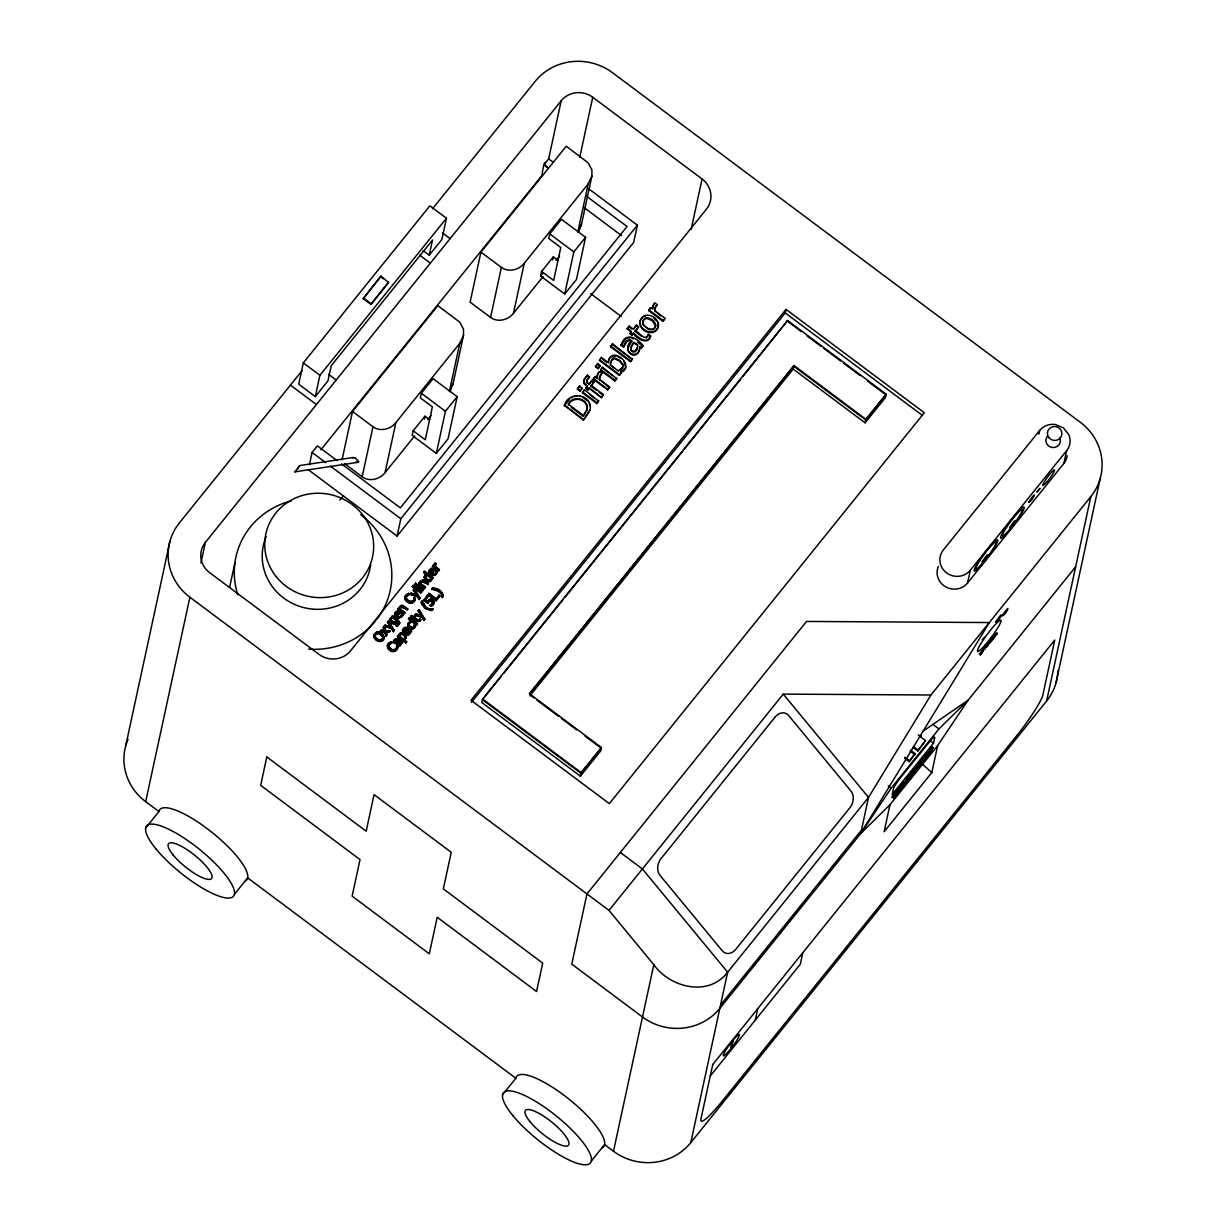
<?xml version="1.0" encoding="UTF-8"?>
<svg xmlns="http://www.w3.org/2000/svg" width="1226" height="1226" viewBox="0 0 1226 1226"><rect width="100%" height="100%" fill="white"/><g stroke="black" fill="none" stroke-linecap="round" stroke-linejoin="round"><path stroke-width="1.5" d="M430.724 578.365L427.307 574.871L425.468 577.385M397.347 643.175L398.802 645.045L400.243 643.129M630.593 349.563L630.762 347.755M614.533 368.122L610.441 365.057L610.609 363.019M396.121 620.923L392.872 617.597L391.446 618.915M400.182 643.451L400.289 642.056L398.603 640.8L397.408 643.022M409.315 632.11L409.423 630.731L407.737 629.459L406.404 632.156M409.423 630.731L409.147 632.631M630.593 348.49L633.735 342.146L637.704 345.119L637.06 349.594L635.313 351.693L633.014 352.061L630.961 350.544M401.73 614.226C402.327 612.586 403.4 615.36 401.791 613.705M436.15 571.5C436.042 569.385 438.77 573.308 436.226 570.979M395.63 614.533C395.845 610.778 401.515 610.946 395.661 613.766M430.05 571.806L431.138 569.738L433.391 569.829L431.552 569.293L430.081 571.055M992.753 639.451L993.336 637.949L990.761 640.83L992.861 637.597L991.098 639.803M400.396 609.368L404.932 612.77L400.396 609.368L400.534 607.912A2.191 2.1 12.2 0 1 401.224 606.717C407.829 608.816 410.848 611.697 401.147 607.039A2.191 2.1 12.2 0 0 400.473 608.234M420.947 583.867L425.483 587.254L420.947 583.867L421.085 582.411A2.191 2.1 12.2 0 1 421.775 581.216C428.38 583.3 431.399 586.181 421.713 581.522A2.191 2.1 12.2 0 0 421.024 582.718M396.534 647.573L396.642 646.516M414.02 599.146C413.239 595.79 417.192 600.234 414.081 597.767M625.628 367.371L623.973 361.302M410.158 632.769L410.266 631.359M639.451 349.916L639.711 347.816M404.657 638.026L403.231 639.359L399.783 636.784C399.063 632.08 405.683 634.057 404.978 637.566M399.783 636.784L400.105 634.884M406.174 637.75L406.189 636.156M980.248 653.81L986.21 646.853L983.083 649.29L984.417 649.351M375.079 636.156L375.187 635.267M382.834 638.256L382.956 637.351M917.569 767.614L920.282 764.028L917.569 767.614L916.818 766.465L920.006 762.265L916.588 767.461L919.898 763.507L920.757 764.672L916.68 769.33L921.094 762.94L917.538 768.181L920.849 764.212M924.695 757.116L927.285 754.48C917.998 769.514 937.231 744.075 925.783 758.051C932.679 748.703 926.35 754.388 924.695 757.116L925.645 757.837M391.017 620.08L391.263 618.977M985.597 647.175C982.118 651.665 986.746 645.612 985.06 647.113M396.182 643.083L397.055 645.78A2.621 2.498 12.2 0 0 398.404 646.301L398.848 646.317A2.314 2.207 12.2 0 0 400.381 645.474C400.902 642.93 402.143 643.359 401.132 642.7M405.316 631.758L406.189 634.44A2.621 2.498 12.2 0 0 407.538 634.976L407.982 634.976A2.314 2.207 12.2 0 0 409.515 634.149L410.051 633.106M434.295 564.42L434.188 566.182L434.234 565.063M652.569 308.017L654.669 302.761L657.182 304.646L654.776 308.783M652.876 305.78L652.784 309.182L650.654 307.588L648.661 310.607L662.975 321.304L664.967 318.285L654.807 310.699L654.745 309.32M899.47 787.475L900.865 788.563L899.363 789.513L898.413 788.793L903.991 781.866L905.003 781.973L906.796 778.372L908.773 779.644L910.351 774.219L911.041 773.499L911.7 776.012L914.918 770.572L914.627 772.38L913.968 769.851L910.121 776.349L909.232 775.368L910.121 776.349M996.646 633.827C997.213 630.961 991.849 639.972 996.048 633.627M995.251 636.34C995.037 635.221 993.596 635.65 995.681 635.804L996.523 633.98M388.596 646.148L388.734 645.228M406.082 597.721L406.419 596.234M608.387 362.084L608.709 359.923M399.523 608.035L399.661 607.1M420.212 581.584L420.089 583.224M389.791 620.065L389.945 619.145M431.537 579.653L431.675 578.764M450.264 391.523L452.961 383.37M452.685 385.485L463.505 335.434L463.505 329.196L459.781 322.193L437.82 305.611L352.521 411.461L342.1 459.658M578.657 232.174L581.354 224.021M581.078 226.12L591.897 176.084L591.897 169.832L588.173 162.843L566.228 146.246L480.929 252.112L470.11 302.163L490.569 317.442C497.679 322.76 508.269 320.032 513.464 313.289L543.057 276.57M394.542 614.241L394.695 613.261M429.115 570.55L429.238 572.879M387.508 645.075C386.175 649.397 392.933 653.979 396.09 650.408M404.994 596.633C403.431 601.874 412.58 606.226 414.756 600.525M658.132 327.127C660.875 318.07 645.412 309.948 640.769 319.312A7.187 6.85 12.2 0 0 640.141 323.802C641.872 331.097 653.703 335.863 657.718 327.832M373.807 636.202L373.991 635.053M599.253 378.727L601.843 373.317C598.334 368.444 596.694 375.892 597.277 378.589L595.162 377.01L597.445 377.853L597.384 375.953M587.07 409.867C589.89 399.063 572.603 393.853 568.527 404.381L568.358 405.116C572.236 395.753 586.856 398.496 587.3 408.365M384.244 637.336L383.202 640.064M397.055 621.337L396.32 623.252M610.456 363.754L610.824 361.716M430.648 578.887L430.801 578.044M433.897 603.468L434.065 602.533M432.686 603.299C433.452 599.499 427.874 599.683 427.782 603.33L423.675 599.897L427.782 603.33M589.936 410.419C593.706 394.343 569.063 389.96 564.42 405.147L583.331 420.135L590.089 409.683M401.622 614.839L401.806 613.904M436.042 572.128L436.287 570.672M398.557 622.655L398.235 623.773M125.726 745.76L169.939 541.294M245.246 880.973A55.86 15.064 38.9 0 0 212.588 832.852A55.86 15.064 38.9 0 0 158.92 811.551L145.679 801.666L189.892 597.215A55.293 52.749 12.2 0 1 179.379 522.935L302.071 370.681M200.926 562.964L205.37 542.367L561.202 100.777A22.543 21.516 12.2 0 1 592.74 97.252L702.069 178.965A22.543 21.516 12.2 0 1 706.36 209.248L350.529 650.837A22.543 21.516 12.2 0 1 319.005 654.362L209.661 572.665A22.543 21.516 12.2 0 1 205.37 542.367M229.66 587.131L234.902 562.841M429.238 255.192L441.866 239.53L446.463 218.228L429.866 205.83L303.312 362.896L298.715 384.182L315.312 396.58L327.924 380.918L331.219 365.731L432.517 240.005L429.238 255.192L423.2 250.686M315.312 396.58L319.909 375.294L446.463 218.228M309.458 464.562L312.078 452.44L317.365 445.881L336.981 460.532M363.233 298.669L380.995 276.111L388.55 282.578L370.942 304.431L363.233 298.669L380.995 276.111M370.942 304.431L388.703 281.873M414.649 435.935L385.056 472.654C379.861 479.381 369.271 482.109 362.16 476.791L372.98 426.755L352.521 411.461M385.056 472.654L395.875 422.602L459.796 343.295L463.505 335.434M413.193 430.77L412.212 435.368L436.318 453.39L448.057 438.816L457.175 396.688L433.054 378.665L421.315 393.24L420.319 397.837L432.38 406.848L425.253 439.782L413.193 430.77L424.947 416.212L429.468 419.583M308.339 469.757L397.086 536.068L400.825 518.751L637.397 225.17L588.434 188.574M424.273 419.277L424.947 416.212M380.014 631.605L381.041 630.103L384.428 630.425L380.979 630.425L380.014 631.605L384.673 631.926L386.083 636.171L387.018 634.761L385.884 631.62L389.301 631.942L385.884 631.62M385.087 625.091L383.232 627.62L385.087 625.091L390.772 627.191L385.025 625.398M384.673 631.926L380.091 631.298M391.646 628.677L384.244 626.134L385.5 630.746L384.182 626.21L391.707 628.371L393.347 631.605L391.707 628.371M390.772 627.191L387.539 622.272L388.412 620.954L394.174 630.562L388.412 620.954M386.083 636.171L384.734 631.605M387.018 634.761L385.822 631.926M390.083 618.9L392.565 615.804L398.634 620.417L399.661 623.069M391.768 617.03L392.565 615.804M390.19 631.068L385.577 630.425M392.014 618.379L392.872 617.597M388.933 643.083C392.611 640.432 392.243 643.451 388.872 644.983M395.691 614.211L396.458 615.896L395.952 614.946M405.009 612.448L404.151 613.736L398.082 609.184L398.925 607.912L399.538 608.724L398.925 607.912M396.213 620.08L392.81 617.904M400.641 616.31L400.166 616.908A2.13 2.023 12.2 0 1 398.772 617.184L397.301 616.172L400.504 612.203L397.362 610.87L394.879 612.939M398.465 622.609L397.055 620.708L398.144 621.996M399.722 622.762L397.178 626.455L396.105 625.658L397.561 624.356M393.24 642.179L394.282 642.96L393.24 642.179C393.423 635.712 403.998 639.512 401.714 643.497M397.178 626.455L399.599 623.375M397.239 616.494L400.504 612.203M449.375 391.477L459.796 343.295M436.318 453.39L445.436 411.262L457.175 396.688M397.515 636.631L405.821 642.853L397.515 636.631L398.358 635.359L398.925 636.141L398.358 635.359M396.672 645.887C398.266 648.753 397.224 644.615 396.58 646.822M396.35 642.731L397.255 639.819L394.757 641.765M405.76 595.33C408.304 591.897 411.553 594.641 406.68 596.035M404.151 613.736L398.144 608.878M398.603 640.8L400.289 642.056M410.005 594.395L410.909 593.032L416.671 594.825L410.848 593.353L410.005 594.395L417.468 596.633L419.169 599.545L420.074 598.211L414.235 588.909L413.361 590.227L416.61 595.146M402.373 630.854L403.415 631.635L402.373 630.854L402.879 629.643M421.698 591.729L420.855 593.001L412.396 586.687L413.239 585.4L421.637 592.035L413.239 585.4M399.783 606.855L400.917 605.399L402.833 605.337L407.783 609.215L402.756 605.659L400.09 606.364M414.587 584.572L415.645 585.369L414.587 584.572L415.537 583.162L416.595 583.959L415.645 585.369M403.231 639.359L404.09 638.593M413.361 590.227L414.235 588.909M415.537 583.162L416.534 584.266M408.442 618.946L409.499 619.743L408.442 618.946L409.392 617.536L410.388 618.64L409.392 617.536M405.821 642.853L406.603 641.888L404.059 639.987L406.051 638.01M403.875 630.44C405.515 627.451 408.365 628.647 404.411 629.566M414.02 597.844L414.066 598.395M423.629 589.323L422.786 590.61L416.717 586.059L417.56 584.787L423.568 589.645L417.56 584.787M409.223 632.31C407.476 635.942 404.917 631.16 407.737 629.459M410.863 616.371C415.43 619.053 408.886 617.199 411.63 615.406L413.315 617.015L411.63 615.406M408.748 622.486C413.821 620.356 408.289 623.176 409.009 625.689M410.572 620.433L416.641 624.969L410.572 620.433L411.415 619.145L417.484 623.697L416.641 624.969M425.56 586.947L424.717 588.219L418.633 583.683L419.476 582.396M406.603 641.888L404.12 639.665M411.415 619.145L417.422 624.003M412.013 618.64L412.855 619.268L412.61 617.674M417.468 596.633L410.066 594.074M419.813 620.984L417.805 621.383L413.453 618.302L417.729 621.689L420.15 620.632M431.077 580.434L430.587 581.155A2.452 2.345 12.2 0 1 428.947 581.676L426.127 580.511L424.319 577.982A2.988 2.85 12.2 0 1 424.502 576.189A3.479 3.31 12.2 0 1 426.387 574.55L423.752 572.588L424.594 571.301L432.993 577.936L424.594 571.301M420.457 620.387L419.92 618.747L418.342 620.555L414.235 617.337L417.836 620.019L419.445 619.728M410.848 632.156C413.346 629.03 403.553 624.249 402.818 629.949M421.453 615.636L415.691 613.843L421.376 615.942L418.204 610.717L421.376 615.942M414.817 614.931L422.311 617.122L423.951 620.356L422.311 617.122M419.169 599.545L417.53 596.311M420.855 593.001L412.457 586.365M414.388 624.816C416.687 625.429 413.898 624.141 413.79 627.022M420.074 598.211L414.173 589.216M422.786 590.61L416.779 585.752M426.387 574.55L423.813 572.266M424.778 619.329L419.016 609.705L424.778 619.329L423.951 620.356M421.223 602.456L422.25 600.955L425.836 607.146A8.582 8.184 12.2 0 0 428.61 608.571L432.947 608.954L431.935 610.456L430.127 610.379L425.039 608.372L421.744 604.127L421.223 602.456L422.25 600.955M425.882 576.205L427.307 574.871M424.717 588.219L418.71 583.361M420.15 581.906L422.863 579.683L428.349 583.714L423.322 580.143L420.334 581.339M430.111 571.5L430.878 573.186L430.387 572.22M427.843 600.847L427.522 601.552L425.361 599.943L428.012 596.418L427.062 595.713L423.614 600.219M435.092 565.922L439.429 569.738L438.571 571.01L432.502 566.473L433.345 565.186L434.249 565.86M433.345 565.186L432.502 566.473M427.062 595.713L427.951 596.74L425.361 599.943M430.801 577.492L427.23 575.178M436.104 571.806L434.586 574.197A2.13 2.023 12.2 0 1 433.192 574.473L431.721 573.462L434.923 569.477L431.2 568.251L429.054 570.856M428.089 594.656L436.195 600.709L428.089 594.656L428.977 593.323L436.058 598.978L428.977 593.323M432.211 578.902L431.659 578.136L432.211 578.902L433.054 577.63M434.387 564.236L435.046 563.148L436.119 563.945L435.046 566.826L439.429 569.738M427.522 601.552L425.422 599.621M431.659 573.768L434.923 569.477M442.28 597.506C443.843 590.181 430.433 590.442 432.64 588.051C437.621 587.683 442.617 591.284 443.276 596.372L442.341 597.537L440.931 593.277L437.897 590.442L431.751 589.262M490.569 317.442L501.388 267.391L480.929 252.112M431.629 589.537L432.64 588.051M433.314 604.387L431.169 606.364L430.02 605.506L432.38 603.667M438.571 571.01L432.563 566.151M431.169 606.364L432.839 604.908M431.935 610.456L432.947 608.954M439.766 596.265L438.877 595.238L439.766 596.265L436.195 600.709M443.276 596.372L442.831 594.38M545.616 162.43C543.654 161.204 542.214 174.95 541.631 175.87L320.906 449.789M513.464 313.289L524.284 263.253L588.189 183.931L591.897 176.084M545.493 162.751L548.65 158.859L561.202 100.777M541.601 271.421L553.662 280.432L560.788 247.499L548.727 238.488L549.723 233.89L561.462 219.316L585.568 237.338L576.465 279.467L564.726 294.041L540.605 276.019L541.601 271.421L553.34 256.847L557.861 260.234M552.681 259.912L553.34 256.847M579.775 157.173L592.74 97.252M577.768 232.128L588.189 183.931M564.726 294.041L573.829 251.912L585.568 237.338M865.096 422.817L885.341 397.684L886.107 394.128L787.582 320.507L482.615 698.989L481.849 702.544L580.373 776.165L600.617 751.032L601.384 747.492L529.479 693.747L793.958 365.532L865.862 419.261L865.096 422.817L793.191 369.072L793.958 365.532M577.431 389.27L579.668 385.945L582.013 388.55L579.929 391.14L577.431 389.27L579.668 385.945M579.929 391.14L582.166 387.814M582.442 392.78L584.434 389.761L598.595 401.193L596.755 403.477L582.442 392.78L584.434 389.761M584.327 379.186L587.346 375.187L589.537 376.842L586.61 380.688M589.17 388.412L601.476 397.622L589.323 387.677L587.928 389.96L585.921 388.458L587.331 386.19L584.204 382.788A4.904 4.674 12.2 0 1 584.005 379.539M585.921 388.458L587.331 386.19M587.928 389.96L589.323 387.677M571.301 407.323L583.086 416.12L586.702 410.557M583.331 420.135L589.43 411.43M596.464 390.236L590.993 386.144L594.135 381.715L592.127 380.229L589.093 383.983L587.223 382.328L586.764 379.953L589.537 376.842M588.94 384.719L592.127 380.229M595.529 366.804L597.782 363.478L600.112 366.084L598.027 368.674L595.529 366.804L597.782 363.478M609.475 387.707L599.468 379.37L609.629 386.956L607.636 389.975L593.323 379.278L595.315 376.275M590.993 386.144L594.135 381.715M625.337 367.999L620.708 371.876L621.107 373.256L619.391 375.386L599.453 360.49L601.445 357.486L608.571 362.804L608.54 361.348M598.027 368.674L600.28 365.348M601.445 357.486L599.453 360.49M529.479 693.747L793.804 366.237L865.709 419.966L885.954 394.849M600.556 370.313L602.548 367.294L616.693 378.727L614.87 380.995L600.556 370.313L602.548 367.294M596.755 403.477L598.748 400.458M610.517 346.759L612.51 343.74L632.294 359.371L630.455 361.655L610.517 346.759L612.51 343.74M637.397 225.17L633.643 242.487L397.086 536.068M601.476 397.622L603.468 394.603L591.162 385.408M610.441 365.057L618.64 371.187M607.636 389.975L609.629 386.956M627.865 348.276L631.651 341.456L630.379 340.598L627.038 341.18L623.559 347.249L621.107 345.41C624.509 331.74 636.417 337.135 643.052 345.487L641.06 348.49L639.696 346.606L641.06 348.49M614.87 380.995L616.862 377.991M650.071 337.119C646.01 345.058 637.168 336.123 633.428 332.951L632.018 335.219L630.026 333.733L631.267 332.2L627.314 328.384L629.137 326.116L633.26 329.181L636.631 324.997L638.47 327.235L635.099 331.418L641.903 336.506M623.559 347.249C623.36 343.556 629.536 336.246 631.651 341.456M627.145 329.12L629.137 326.116M619.391 375.386L621.26 372.52M621.107 373.256L620.708 371.876M630.026 333.733L631.421 331.464L627.314 328.384M632.018 335.219L633.428 332.951M635.099 331.418L638.623 326.499M634.225 328.522L636.631 324.997M630.455 361.655L632.447 358.636M637.704 345.119L633.566 342.882L630.9 347.387M650.654 307.588L648.661 310.607M648.493 334.713L650.654 336.338L648.385 334.851M660.446 315.772L654.807 310.699M662.975 321.304L664.967 318.285M691.142 229.507L702.069 178.965M580.373 776.165L581.139 772.61L601.384 747.492M471.458 702.345L785.238 312.936L786.019 309.381L924.312 412.733L609.337 803.628L471.029 700.276L786.019 309.381M742.987 376.382L787.582 320.507M1057.869 670.729A55.293 52.749 12.2 0 1 1046.621 701.011L690.805 1142.601A55.293 52.749 12.2 0 1 613.49 1151.245L653.81 964.709L609 910.397L189.892 597.215M690.805 1142.601L727.646 972.218L868.514 797.39L930.932 695.004L1090.833 496.561A55.293 52.749 12.2 0 0 1080.321 422.28L612.51 72.717A55.293 52.749 12.2 0 0 535.195 81.345L432.502 208.803M755.293 1020.109L757.76 1008.63M802.785 952.755L800.302 964.234L710.268 1075.984M937.645 745.592L889.953 804.777L884.115 831.749L931.806 772.564L937.645 745.592L968.172 700.153L1075.646 566.78M904.696 758.296L909.171 761.653L915.056 753.561L910.489 750.159M907.822 778.939L909.232 775.368M908.773 779.644L910.182 776.073M909.646 778.571L911.991 774.204L911.7 776.012M909.171 761.653L915.056 753.561M913.186 747.569L917.753 750.986L925.538 740.55L919.561 736.09M912.573 774.939L911.623 774.234L914.78 768.687L909.171 775.644M914.627 772.38L915.837 769.376L913.677 771.675M918.519 765.698L919.898 763.507M920.68 761.407L922.366 758.542C927.362 758.358 920.435 765.867 922.213 761.392L920.68 761.407L921.63 762.128L923.27 759.752L924.22 760.457M921.262 760.687L921.431 762.005M925.538 740.55L917.753 750.986M921.875 760.794L922.136 759.614C922.258 755.936 926.32 758.863 923.73 757.622M921.339 760.335L922.289 761.055L923.163 759.967L922.366 758.542M921.63 762.128L920.757 761.07M926.657 755.599L922.841 761.836L924.297 760.089M930.212 749.592C933.568 744.489 932.679 749.638 930.703 752.427L929.829 753.515L928.879 752.795L930.289 749.224L931.162 750.312L930.289 749.224M928.879 752.795L932.158 746.925M929.829 753.515L931.239 749.944M938.35 566.443A16.995 16.229 12.2 0 0 945.644 586.84A16.995 16.229 12.2 0 0 967.559 582.978L970.333 570.197L1066.635 450.678A16.995 16.229 12.2 0 0 1068.781 434.586L1063.402 427.843L1055.264 424.502A16.995 16.229 12.2 0 0 1039.617 430.495L943.315 550.014A16.995 16.229 12.2 0 0 946.549 572.849A16.995 16.229 12.2 0 0 970.333 570.197M933.507 743.186L934.702 737.654A10.957 1.41 -53.2 0 0 928.772 742.665L900.727 777.453A10.957 1.41 -53.2 0 0 893.417 788.885L892.222 794.417L933.507 743.186L930.519 740.948M986.041 646.838C990.21 640.861 986.348 649.581 986.409 645.106L987.895 643.926L986.669 645.351M988.401 643.957L986.961 646.592L986.853 644.554M986.516 647.19L987.328 644.922L986.991 646.424M990.93 641.658L989.06 642.776L990.7 640.202L989.106 643.727L991.175 640.554M993.321 637.811L994.025 636.018L994.225 637.627L993.321 637.811L994.025 636.018M993.796 638.164L994.501 636.371M1038.836 434.142L1039.617 430.495M994.776 635.987L996.171 633.474M996.723 634.532L997.32 633.03L996.248 634.21M967.559 582.978L1063.877 463.459L1066.635 450.678M1046.621 701.011L1090.833 496.561M1056.061 682.652L1100.274 478.201M397.96 646.838L397.53 648.523M415.216 599.376L415.43 598.411M396.013 621.444L396.197 620.601M415.461 626.103L415.645 625.291M397.27 643.481L397.99 641.734M401.101 643.788L400.458 645.167A2.314 2.207 12.2 0 1 398.925 645.995L398.481 645.995A2.621 2.498 12.2 0 1 397.117 645.458L396.105 643.788M409.974 633.413L410.235 632.447M639.604 349.18C635.758 363.524 620.479 348.628 631.804 340.721M396.289 648.447L396.596 647.251M414.081 598.824L413.223 600.924M402.756 615.084L402.986 614.226M437.176 572.373L437.406 571.5M397.806 647.497L396.672 650.056M415.001 600.096L415.292 599.07M637.597 347.663L634.348 351.418L631.972 350.682L630.746 348.812M434.234 564.742L434.448 563.914A2.513 2.391 12.2 0 1 435.046 563.148M597.384 375.202L598.794 372.52M419.675 619.528L420.763 619.743M648.064 335.817L648.646 333.978M415.522 625.781L415.047 627.13M399.599 607.406L399.845 606.548M399.262 634.011L398.925 636.141M398.986 634.915C399.921 630.302 406.603 633.505 406.235 637.122M608.556 360.659C612.862 345.104 636.171 366.957 620.555 372.612M396.121 643.405L397.791 640.187M405.254 632.064L405.545 631.083M431.353 580.189L431.613 579.331M406.25 637.428L404.059 639.987M402.557 615.667L402.818 614.778M436.977 572.94L437.238 572.052M610.655 362.452L612.571 358.789A3.218 3.065 12.2 0 1 615.1 358.115L619.59 360.291L622.915 364.352A4.245 4.046 12.2 0 1 622.609 367.187L618.793 370.436M430.479 579.377L430.709 578.58M389.868 619.467L392.044 616.969M388.657 645.55L390.006 643.435L392.182 642.654M406.143 597.123L407.492 595.008L409.653 594.227M401.377 615.544L401.684 614.533M425.713 576.266C424.441 578.58 428.885 582.013 430.28 579.484M382.635 638.823L382.91 637.949M655.634 325.855C653.489 332.553 644.508 328.062 642.914 323.235A4.107 3.923 12.2 0 1 643.175 320.384L644.524 318.714A4.076 3.893 12.2 0 1 647.313 317.764C652.401 318.116 658.852 324.706 653.795 329.181M404.841 637.964L405.009 636.432M391.063 619.682L391.508 618.609M435.092 565.692L436.119 563.945M375.125 635.574C376.121 630.854 383.14 633.903 382.895 637.658M394.328 642.899L394.818 641.459M403.461 631.574L403.952 630.118M587.239 409.116L583.086 416.12M394.634 613.582L394.941 612.632M404.917 596.955L405.316 595.821M387.447 645.382L388.351 643.451M373.93 635.375L376.259 632.264A3.908 3.724 12.2 0 1 378.834 631.865L382.665 633.98L384.167 637.658M658.285 326.392C656.324 336.66 641.719 332.997 639.987 324.538A7.187 6.85 12.2 0 1 640.616 320.047L642.7 317.457M433.636 604.096L433.958 603.161M384.106 638.179C382.803 643.941 374.482 641.627 373.945 636.738M407.676 624.157L410.235 621.26M396.688 622.701L397.055 620.708M396.075 621.122L395.538 622.333M984.784 647.589L984.447 649.198L985.26 647.941M414.679 600.832L415.078 599.775M982.103 651.527L983.083 649.29M983.558 649.642L980.892 654.178L979.39 653.872L980.386 654.791L982.578 651.895M983.528 648.723L979.911 654.439M415.353 626.287L414.695 627.666M402.618 615.36L401.837 616.877M437.038 572.634C436.027 577.507 428.732 575.776 429.023 571.193M621.107 345.41L625.904 338.621L630.532 337.579M420.84 619.437L420.074 620.938M650.807 335.602C648.631 345.931 636.968 338.866 633.26 333.687M921.462 735.784L919.531 736.458M903.991 781.866L905.953 782.678L908.665 777.974L907.7 777.253L906.796 778.372M904.895 782.74L907.7 777.253M904.221 785.973L905.37 783.797L904.42 783.077L903.271 785.268L904.221 785.973L908.665 777.974M405.469 631.39L405.913 630.379M299.236 466.677L299.65 465.574L353.027 457.528M432.747 602.993L430.081 605.429M648.217 335.081L646.148 338.1M901.371 786.939L898.827 790.096L899.777 790.801L898.796 792.027L897.846 791.322L899.915 787.858L898.413 788.793M899.363 789.513L904.941 782.586M899.777 790.801L903.393 786.326L902.443 785.621L900.926 786.571L902.321 787.659M896.758 792.394C900.972 783.996 888.022 800.471 893.202 797.038M900.926 786.571L902.98 783.123L904.42 783.077M898.796 792.027L900.865 788.563M903.93 783.843L901.876 787.276L903.393 786.326M413.836 599.713C412.457 604.142 405.837 601.138 406.143 597.414M396.35 648.14C395.048 652.569 388.32 649.581 388.657 645.841M653.09 305.335L654.132 303.849M400.948 616.218L401.438 615.237M435.858 572.511L434.663 573.875A2.13 2.023 12.2 0 1 433.268 574.151L431.721 573.462M611.069 361.256L612.402 359.54A3.218 3.065 12.2 0 1 614.946 358.85L619.437 361.026L622.762 365.103A4.245 4.046 12.2 0 1 622.44 367.923L620.494 370.129M400.09 643.65L398.864 644.738L397.347 643.635M639.175 350.728C637.275 356.398 628.325 354.912 627.85 349.195M609.015 359.295L609.843 357.992M431 580.741L431.429 579.883M382.696 638.516C381.209 642.332 375.708 639.62 375.233 636.463M395.875 621.613L393.331 622.731L391.079 619.774M375.34 635.007L378.573 633.459L382.788 637.045M393.684 641.29L396.734 638.777L402.496 642.531M405.239 596.127L408.427 593.169M429.299 570.228L431.705 568.466L434.862 569.799M387.768 644.554L390.941 641.596M374.252 634.547L376.183 632.57A3.908 3.724 12.2 0 1 376.995 632.248M408.396 622.609L407.798 626.103L411.66 628.999A2.958 2.82 12.2 0 0 413.622 628.601L414.756 627.344M405.837 630.685L406.925 628.861M433.238 604.709L433.713 603.79M931.162 750.312L933.109 747.63M992.784 639.313L991.236 641.183L992.922 638.639M923.117 731.14L968.172 700.153L938.932 728.918L891.241 788.103L860.698 833.527L719.831 1008.37A55.293 52.749 12.2 0 1 642.516 1016.998L571.776 964.142L586.963 893.923L806.524 621.444L989.321 622.547L860.698 833.527L889.953 804.777M428.196 602.564L430.541 600.663L432.747 602.916M397.27 648.952L396.013 650.73M397.944 624.203L398.542 622.287M990.072 641.995L989.535 643.129L990.976 641.428M402.327 615.958L398.588 618.394L394.895 615.283M436.762 573.232L433.805 575.362L429.682 573.201M990.118 641.627L988.631 643.374L990.7 640.202M544.942 163.824L544.589 164.897A3.647 0.981 38.9 0 0 547.731 167.824M297.688 468.976L298.286 468.163M923.347 759.369L922.121 760.932M987.374 645.045L986.516 646.071M918.351 763.997L915.653 768.533L916.496 768.074M894.444 795.597L895.087 794.77M339.863 500.131L343.449 495.672M540.605 276.019L542.949 273.107M427.659 419.767L431.215 415.369M556.068 260.418L559.623 256.019M145.71 827.948L158.92 811.551M412.396 586.687L413.162 585.721M423.752 572.588L424.533 571.622M415.706 585.063L416.595 583.959M387.539 622.272L388.351 621.26M398.082 609.184L398.864 608.219M416.717 586.059L417.499 585.093M418.633 583.683L419.415 582.718M436.012 564.297L434.985 563.454M564.251 405.883L569.477 399.584M396.458 615.896L398.971 612.556M430.878 573.186L433.391 569.829M389.24 632.248L390.251 630.746M407.017 610.18L407.86 608.908M427.567 584.679L428.41 583.407M593.323 379.278L595.162 377.01M396.105 625.658L398.006 623.896M393.347 631.605L394.251 630.256M601.843 373.317L600.02 375.57L599.315 380.106M657.182 304.646L655.343 306.898L654.638 311.435M410.787 616.678L411.568 615.713M409.499 619.743L410.449 618.318M392.243 642.577L390.879 641.918M413.315 617.015L415.691 613.843M418.143 611.023L419.016 609.705M412.855 619.268L413.453 618.302M414.158 617.659L415.66 615.559M430.081 605.184L431.23 606.042M436.058 598.978L438.877 595.238M401.791 643.175L402.557 642.209M410.925 631.85L411.691 630.884M416.717 624.662L417.484 623.697M436.257 600.388L439.827 595.959M601.644 396.887L603.468 394.603M641.229 347.755L643.052 345.487M405.898 642.531L406.664 641.566M424.012 620.034L424.855 619.007M443.352 596.051L442.341 597.185M234.457 894.26L247.667 877.877L515.84 1078.267A55.86 15.064 38.9 0 1 569.508 1099.569A55.86 15.064 38.9 0 1 602.165 1147.689M501.526 676.032L482.462 699.694L580.986 773.33L601.23 748.197L584.404 735.615M503.932 673.059L562.795 600.004M565.201 597.016L740.581 379.355M529.908 695.816L793.191 369.072M865.862 419.261L886.107 394.128M609 910.397L783.276 694.115L930.932 695.004M502.629 1094.665L515.84 1078.267M984.447 649.198L985.643 647.497M591.376 1160.976L604.587 1144.594L613.49 1151.245M720.551 1005.013L861.434 830.171L868.514 797.39L783.276 694.115M922.213 759.262L923.806 757.285M925.722 757.515L928.419 753.929L927.638 754.618M988.018 644.539L987.145 645.719L986.409 645.106M918.55 764.013L919.331 763.323L920.297 764.227M524.284 263.253C519.088 269.981 508.499 272.708 501.388 267.391M395.875 422.602C390.68 429.33 380.091 432.058 372.98 426.755M395.278 640.907L397.714 640.508M395.278 612.341L397.898 611.192L400.442 612.51M414.219 601.307C411.323 605.062 404.963 601.69 404.871 597.491M403.507 628.892L406.373 627.528L411.63 631.191M396.381 622.946C394.527 626.057 389.424 622.793 389.868 619.758M382.343 639.053L379.447 640.049L375.907 637.704M428.027 600.817L430.035 599.116A2.529 2.421 12.2 0 1 431.904 599.345L433.958 602.227M395.814 649.044L392.228 649.857L388.734 646.47M400.32 634.746L402.588 634.44L404.764 636.325M399.538 633.781L402.235 632.953L405.883 635.804M295.895 471.121L294.93 471.841L299.65 465.574M408.917 632.785L407.507 633.367L406.465 632.294M587.346 375.187L583.852 380.275A4.904 4.674 12.2 0 0 584.036 383.539L587.162 386.926M924.634 757.975C922.473 759.354 927.913 749.27 929.216 753.392M647.527 336.276C643.389 340.414 638.899 331.541 635.252 330.683M920.787 735.937L919.684 735.83M401.346 617.168L398.665 618.073L395.262 615.927M414.25 627.881L413.683 628.294A2.958 2.82 12.2 0 1 411.721 628.677L408.733 627.053L407.63 624.509M382.604 640.447L378.313 641.075L374.252 637.581M412.855 601.046L408.932 601.077L406.22 598.043M395.308 622.333L393.408 622.425L391.155 620.187M395.967 623.375L392.381 623.314L389.929 620.356M571.178 398.098L572.726 397.117M429.974 579.791L427.981 579.821L425.606 577.492M610.839 356.996L616.218 356.046M428.931 599.912L429.958 599.422A2.529 2.421 12.2 0 1 431.843 599.652L433.498 601.092M395.354 650.914C392.029 652.538 387.539 649.504 387.385 645.918M644.002 316.569L645.458 316.017M652.937 329.717L648.661 329.549L643.175 324.967M411.338 622.18C407.369 622.517 408.886 627.911 412.212 627.789A1.87 1.778 12.2 0 0 413.453 627.36L414.449 624.494M574.258 396.473L576.925 395.983M352.919 458.08A3.647 0.981 38.9 0 1 355.233 458.309L355.739 457.712M294.93 471.841L358.498 462.263M905.37 783.797L902.98 783.123M432.579 588.373L437.789 589.399L442.019 593.169M431.996 610.134L425.1 608.05L421.3 602.135M579.668 396.182L581.063 396.565M414.786 615.191L422.25 617.429M617.797 356.567L621.122 358.528M582.457 397.117L587.545 400.933M631.788 338.07L633.091 338.912M397.301 616.172L398.848 616.877A2.13 2.023 12.2 0 0 400.228 616.601M355.233 458.309L356 458.83A3.647 0.981 38.9 0 1 358.666 461.895A3.647 0.981 38.9 0 1 356.291 461.482M919.99 736.228L918.305 734.788M785.238 312.936L922.044 415.154M787.429 321.212L801.068 331.418M807.137 335.939L820.776 346.13M823.811 348.399L840.484 360.858M843.519 363.126L860.192 375.585M867.763 381.255L884.436 393.715M548.65 158.859L553.232 162.276M544.083 164.499L547.102 166.751M586.059 195.869L627.053 226.504L400.32 507.87L341.502 463.903M583.867 207.424L621.582 235.607M549.723 233.89L573.829 251.912M648.815 309.871L663.128 320.568M636.463 325.733L638.47 327.235M590.825 293.734L621.199 316.431M628.984 326.852L631.727 328.89M630.179 332.997L632.187 334.483M637.29 342.054L642.884 346.222M621.26 344.675L623.712 346.498M612.356 344.475L632.294 359.371M610.686 346.008L630.624 360.904M993.183 638.915L992.447 638.271L991.665 640.585L992.416 638.44M442.494 232.894L450.141 238.61M602.717 359.279L606.977 362.482M599.606 359.754L619.544 374.65M981.704 651.006L982.792 651.818M597.614 364.214L600.112 366.084M603.82 369.103L612.402 375.524M981.244 651.573L982.271 652.462M600.709 369.562L615.023 380.259M595.698 366.068L598.196 367.938M593.491 378.543L607.789 389.24M587.177 375.922L589.384 377.577M591.974 380.964L593.966 382.451M419.66 255.146L430.357 263.146M599.207 392.274L603.315 395.339M586.089 387.722L588.082 389.209M590.013 394.787L594.303 397.99M582.611 392.044L596.924 402.741M577.584 388.535L580.082 390.404M568.527 404.381L583.239 415.384M564.42 405.147L583.484 419.399M380.842 276.815L383.416 278.731M363.386 297.964L371.095 303.726M932.955 724.443L938.932 728.918M932.067 747.37L933.017 748.075M930.136 749.944L931.086 750.664M929.431 750.297L930.381 751.017M929.752 751.722L930.703 752.427M913.416 746.511L917.983 749.929M922.136 759.614L923.086 760.319M910.259 751.216L914.826 754.634M921.492 759.614L922.442 760.335M920.128 762.787L921.078 763.491M919.807 763.967L920.757 764.672M421.315 393.24L445.436 411.262M904.926 757.239L909.401 760.58M916.558 767.231L917.508 767.936M914.55 770.587L915.5 771.307M911.914 772.303L912.956 773.1M909.094 775.997L910.044 776.702M908.359 776.441L909.309 777.146M905.003 781.973L905.953 782.678M904.19 784.119L905.14 784.824M901.984 784.349L902.934 785.069M900.512 786.862L901.462 787.582M900.328 787.552L901.279 788.272M888.252 785.866L891.241 788.103M328.568 374.282L336.215 379.999M303.312 362.896L319.909 375.294M290.424 385.117L316.431 404.549M344.629 463.689L362.16 476.791M312.078 452.44L325.855 462.723M330.438 466.156L400.825 518.751M422.173 601.276L425.759 607.468A8.582 8.184 12.2 0 0 428.548 608.893L432.885 609.276M408.35 593.491L409.653 594.457M530.858 695.602L533.923 697.885M536.973 700.184L558.397 716.183M561.462 718.467L576.756 729.899M410.174 621.567L411.323 622.425M392.489 616.126L399.63 622.471M407.66 629.781L409.361 631.038M396.182 625.337L397.239 626.134M399.845 636.478L403.293 639.053M482.615 698.989L581.139 772.61M620.356 852.468L642.409 868.943L727.646 972.218C708.674 997.305 670.162 987.758 653.81 964.709M653.948 318.3L656.814 321.089M921.952 763.752L931.806 772.564M979.39 653.872L980.386 654.791M409.361 625.812L412.273 627.467A1.87 1.778 12.2 0 0 413.53 627.038M979.85 653.289L980.723 654.163M413.438 589.905L416.671 594.825M387.6 621.965L390.849 626.884M586.472 381.899L587.055 383.079M375.417 637.397L375.141 635.85M589.17 403.354L590.089 405.913M383.294 627.314L384.366 630.746M384.09 636.784L382.604 634.286L378.757 632.172A3.908 3.724 12.2 0 0 377.853 632.126M657.688 322.576L658.347 325.641M394.665 614.609L394.818 615.59M433.851 601.338L434.004 602.84M405.239 632.463L406.25 634.133A2.621 2.498 12.2 0 0 407.599 634.67L408.059 634.67A2.314 2.207 12.2 0 0 409.591 633.827M655.558 325.641L652.048 320.645L647.144 318.515A4.076 3.893 12.2 0 0 644.355 319.45L643.006 321.12A4.107 3.923 12.2 0 0 642.746 323.971M394.603 613.919L394.603 614.916M373.869 635.896L373.884 637.045M431.659 578.136L431.613 579.086M399.584 607.713L399.538 608.724M639.696 346.606L639.543 348.552M145.679 801.666A55.293 52.749 12.2 0 1 128.025 739.247M360.75 514.644A78.939 75.322 12.2 0 1 376.857 619.268M375.754 620.678A78.939 75.322 12.2 0 1 308.676 649.106M237.844 594.871A78.939 75.322 12.2 0 1 291.436 500.852M370.681 564.742A54.572 52.074 12.2 0 1 302.791 607.345A54.572 52.074 12.2 0 1 266.257 536.452M1067.202 455.735A16.995 16.229 12.2 0 1 1063.877 463.459M1059.831 438.019A7.279 6.958 12.2 0 1 1052.215 447.475A7.279 6.958 12.2 0 1 1047.341 436.257M984.463 637.259A14.727 1.9 -53.2 0 1 982.195 639.972M426.449 574.243A3.479 3.31 12.2 0 0 424.564 575.868A2.988 2.85 12.2 0 0 424.38 577.676L426.188 580.205L429.023 581.369A2.452 2.345 12.2 0 0 430.648 580.848M898.842 790.479C893.202 802.953 889.509 797.865 898.842 790.479M896.942 791L892.743 796.854L896.942 791M897.892 791.72L893.693 797.574L897.892 791.72M988.355 643.389L987.114 645.52L988.355 643.389M266.808 756.948L260.678 785.345L360.03 859.595L352.123 896.145L429.299 953.813L437.207 917.263L536.559 991.512L542.704 963.115L443.337 888.865L451.245 852.3L374.068 794.632L366.176 831.197L266.808 756.948M712.75 1064.505L700.935 1119.108A39.615 5.119 -53.2 0 0 722.375 1100.979L1016.507 735.952A39.615 5.119 -53.2 0 0 1042.943 694.667L1054.743 640.064L712.75 1064.505M731.968 1042.437L730.803 1047.77L733.424 1040.629L731.968 1042.437M982.118 561.83C985.934 561.508 992.708 545.846 982.118 561.83M1009.688 527.609C1013.504 527.287 1020.277 511.625 1009.688 527.609M1028.675 502.185C1032.491 501.878 1039.25 486.201 1028.675 502.185M1037.073 491.902L1039.909 488.392L1037.073 491.902M995.635 622.057C999.451 621.751 1006.224 606.073 995.635 622.057M1002.24 615.697C1006.04 615.375 1012.814 599.713 1002.24 615.697M775.093 717.057L661.013 858.644A12.091 9.256 -70.6 0 0 659.956 875.272L722.267 950.778A12.091 9.256 -70.6 0 0 735.83 949.276L849.909 807.704A12.091 9.256 -70.6 0 0 850.967 791.061L788.655 715.555A12.091 9.256 -70.6 0 0 775.093 717.057M276.126 576.572A54.572 52.074 12.2 0 0 369.593 566.136A54.572 52.074 12.2 0 0 311.848 493.588A54.572 52.074 12.2 0 0 276.126 576.572M985.03 645.091A19.432 2.513 -53.2 0 0 1000.922 620.295A19.432 2.513 -53.2 0 0 981.827 642.117A19.432 2.513 -53.2 0 0 985.03 645.091M728.474 1051.525A13.363 1.732 -53.2 0 0 739.385 1034.468A13.363 1.732 -53.2 0 0 726.267 1049.487A13.363 1.732 -53.2 0 0 728.474 1051.525M513.127 1115.921A55.86 15.064 38.9 0 0 588.955 1164.072A55.86 15.064 38.9 0 0 538.934 1103.461A55.86 15.064 38.9 0 0 513.127 1115.921M530.245 1121.928A27.631 7.448 38.9 0 0 567.761 1145.758A27.631 7.448 38.9 0 0 543.011 1115.767A27.631 7.448 38.9 0 0 530.245 1121.928M156.208 849.204A55.86 15.064 38.9 0 0 232.036 897.355A55.86 15.064 38.9 0 0 182.015 836.745A55.86 15.064 38.9 0 0 156.208 849.204M173.326 855.212A27.631 7.448 38.9 0 0 210.841 879.042A27.631 7.448 38.9 0 0 186.091 849.051A27.631 7.448 38.9 0 0 173.326 855.212M981.75 564.711A19.432 2.513 -53.2 0 0 997.627 539.915A19.432 2.513 -53.2 0 0 978.547 561.738A19.432 2.513 -53.2 0 0 981.75 564.711M1008.17 531.931A19.432 2.513 -53.2 0 0 1024.047 507.12A19.432 2.513 -53.2 0 0 1004.952 528.958A19.432 2.513 -53.2 0 0 1008.17 531.931M1046.575 482.262A9.716 1.257 -53.2 0 0 1054.513 469.849A9.716 1.257 -53.2 0 0 1044.966 480.776A9.716 1.257 -53.2 0 0 1046.575 482.262M982.332 563.439A16.781 2.161 -53.2 0 0 996.048 542.03A16.781 2.161 -53.2 0 0 979.559 560.88A16.781 2.161 -53.2 0 0 982.332 563.439M1008.829 530.475A16.382 2.115 -53.2 0 0 1022.223 509.572A16.382 2.115 -53.2 0 0 1006.132 527.977A16.382 2.115 -53.2 0 0 1008.829 530.475M1048.92 437.651A7.279 6.958 12.2 0 0 1061.394 436.257A7.279 6.958 12.2 0 0 1053.686 426.571A7.279 6.958 12.2 0 0 1048.92 437.651"/></g></svg>
